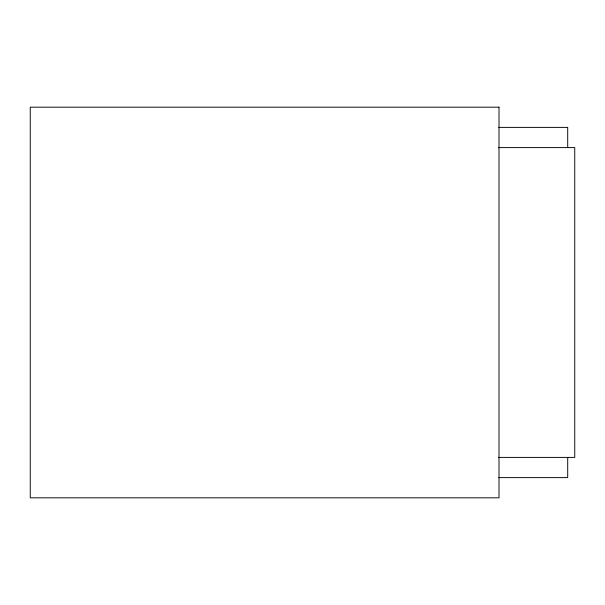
<?xml version="1.0" encoding="UTF-8"?>
<svg xmlns="http://www.w3.org/2000/svg" width="605" height="605" viewBox="0 0 605 605"><rect width="100%" height="100%" fill="white"/><g stroke="black" fill="none" stroke-linecap="round" stroke-linejoin="round"><path stroke-width="0.91" d="M498.792 127.39L567.702 127.39L567.702 147.597M498.512 147.597L574.75 147.597L574.75 457.403L498.512 457.403M498.792 477.61L567.702 477.61L567.702 457.403M499.004 107.183L30.25 107.183L30.25 497.817L499.004 497.817L499.004 107.183"/></g></svg>
